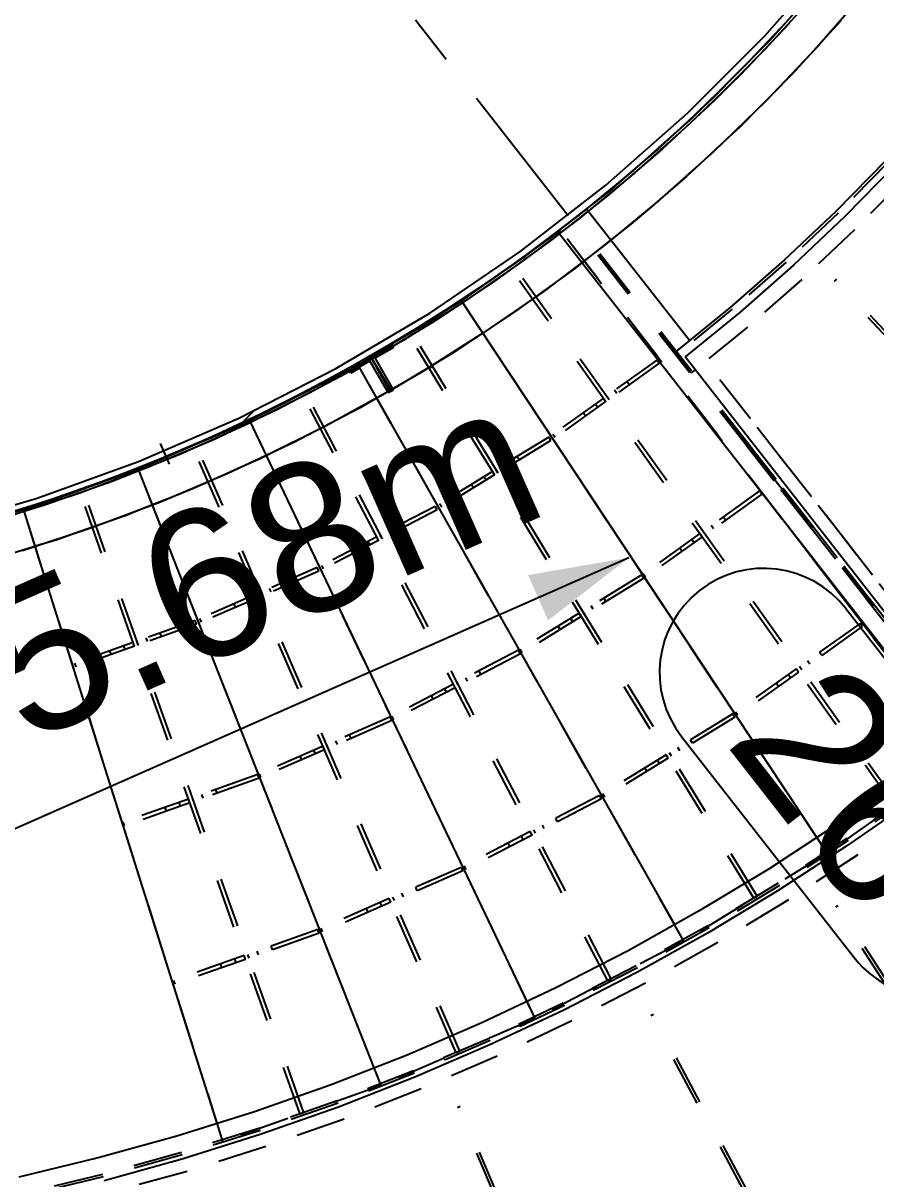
# Model space of a CAD drawing. Extents: x -29293 to 30124, y -19360 to 22650.
# Drawn here: x 4502 to 6222, y -13961 to -11631 of the extents above; entities that cross this region are included whole.
import ezdxf

# ---------------------------------------------------------------- set-up
doc = ezdxf.new("R2010")
doc.units = 0
for name, pattern in [('XKITLINE00', [0]), ('XKITLINE01', [4, 1, -1, 1, -1]), ('XKITLINE05', [8, 3, -1, 1, -1, 1, -1])]:
    doc.linetypes.add(name, pattern=pattern)
doc.layers.get('0').update_dxf_attribs({"linetype": 'CONTINUOUS', "lineweight": 25})
doc.layers.get('DEFPOINTS').update_dxf_attribs({"color": 3, "linetype": 'CONTINUOUS', "lineweight": 25})
doc.layers.add('01粗实线层', color=7, linetype='CONTINUOUS', lineweight=60)
for name, color, linetype in [('line', 7, 'CONTINUOUS'), ('mark', 7, 'CONTINUOUS'), ('part1', 7, 'CONTINUOUS'), ('text', 7, 'CONTINUOUS')]:
    doc.layers.add(name, color=color, linetype=linetype)
doc.styles.add('HZ', font='arial.ttf', dxfattribs={"width": 0.7})
doc.styles.add('STYLE_1', font='arial.ttf', dxfattribs={"height": 0.2})
doc.dimstyles.get("Standard").update_dxf_attribs({"dimscale": 20, "dimtxt": 3, "dimasz": 3.5, "dimexe": 2, "dimexo": 2, "dimgap": 1, "dimtad": 1, "dimdec": 0, "dimdsep": 46, "dimtxsty": 'HZ', "dimblk": 'OBLIQUE', "dimcen": 0, "dimclrd": 1, "dimclre": 1, "dimclrt": 1, "dimadec": 1, "dimazin": 2, "dimtfac": 1, "dimtdec": 0, "dimtmove": 1, "dimatfit": 0, "dimldrblk": 'OBLIQUE', "dimfxl": 0, "dimtolj": 1, "dimtzin": 0, "dimarcsym": 0})

# ---------------------------------------------------------------- blocks, each defined once
blk = doc.blocks.new('*D376')
at = {"layer": 'part1', "color": 0, "linetype": 'XKITLINE00'}
blk.add_line((1082.765, 1429.077), (1083.044, 1429.357), dxfattribs=at)
blk = doc.blocks.new('*D1186')
at = {"layer": 'part1', "color": 6, "linetype": 'XKITLINE05'}
for p, q in [((1093.32, 1436.895), (1094.774, 1438.545)), ((1093.422, 1436.8), (1094.882, 1438.455)), ((1091.766, 1435.341), (1093.32, 1436.895)), ((1091.861, 1435.239), (1093.422, 1436.8)), ((1090.116, 1433.887), (1091.766, 1435.341)), ((1090.206, 1433.779), (1091.861, 1435.239)), ((1088.379, 1432.539), (1090.116, 1433.887)), ((1088.461, 1432.426), (1090.206, 1433.779)), ((1086.56, 1431.303), (1088.379, 1432.539)), ((1086.635, 1431.185), (1088.461, 1432.426)), ((1084.668, 1430.184), (1086.56, 1431.303)), ((1084.735, 1430.061), (1086.635, 1431.185)), ((1082.709, 1429.186), (1084.668, 1430.184)), ((1082.768, 1429.059), (1084.735, 1430.061)), ((1080.691, 1428.312), (1082.709, 1429.186)), ((1080.742, 1428.182), (1082.768, 1429.059)), ((1078.622, 1427.568), (1080.691, 1428.312)), ((1078.665, 1427.434), (1080.742, 1428.182)), ((1076.511, 1426.954), (1078.622, 1427.568)), ((1076.545, 1426.819), (1078.665, 1427.434))]:
    blk.add_line(p, q, dxfattribs=at)
blk = doc.blocks.new('*D1192')
at = {"layer": 'part1', "color": 6, "linetype": 'XKITLINE05'}
for p, q in [((1094.251, 1437.726), (1093.279, 1436.66)), ((1094.297, 1437.686), (1093.322, 1436.619)), ((1094.853, 1437.198), (1094.476, 1436.785)), ((1093.279, 1436.66), (1092.263, 1435.635)), ((1094.476, 1436.785), (1094.237, 1436.523)), ((1093.322, 1436.619), (1092.305, 1435.592)), ((1094.237, 1436.523), (1093.859, 1436.108)), ((1092.854, 1436.231), (1092.64, 1436.016)), ((1092.64, 1436.016), (1092.263, 1435.635)), ((1093.859, 1436.108), (1093.476, 1435.722)), ((1093.476, 1435.722), (1093.203, 1435.447)), ((1092.263, 1435.635), (1091.207, 1434.653)), ((1092.305, 1435.592), (1091.246, 1434.608)), ((1093.203, 1435.447), (1092.82, 1435.06)), ((1092.82, 1435.06), (1092.435, 1434.703)), ((1091.207, 1434.653), (1090.11, 1433.715)), ((1091.246, 1434.608), (1090.148, 1433.668)), ((1092.435, 1434.703), (1092.123, 1434.412)), ((1092.123, 1434.412), (1091.739, 1434.056)), ((1091.739, 1434.056), (1091.357, 1433.728)), ((1090.11, 1433.715), (1088.976, 1432.823)), ((1090.148, 1433.668), (1089.013, 1432.775)), ((1091.357, 1433.728), (1090.999, 1433.422)), ((1090.999, 1433.422), (1090.618, 1433.096)), ((1090.618, 1433.096), (1090.241, 1432.8)), ((1088.976, 1432.823), (1087.807, 1431.978)), ((1089.013, 1432.775), (1087.841, 1431.928)), ((1090.241, 1432.8), (1089.458, 1432.184)), ((1087.807, 1431.978), (1086.604, 1431.182)), ((1089.458, 1432.184), (1088.262, 1431.32)), ((1087.841, 1431.928), (1086.636, 1431.131)), ((1088.262, 1431.32), (1087.031, 1430.505)), ((1086.604, 1431.182), (1085.369, 1430.436)), ((1086.636, 1431.131), (1085.4, 1430.384)), ((1085.782, 1429.751), (1085.369, 1430.436)), ((1087.031, 1430.505), (1085.782, 1429.751))]:
    blk.add_line(p, q, dxfattribs=at)
blk = doc.blocks.new('*D1193')
at = {"layer": 'part1', "color": 6, "linetype": 'XKITLINE05'}
for p, q in [((1085.369, 1430.436), (1084.105, 1429.741)), ((1085.398, 1430.383), (1084.133, 1429.687)), ((1085.754, 1429.735), (1085.369, 1430.436)), ((1084.105, 1429.741), (1082.813, 1429.098)), ((1084.133, 1429.687), (1082.839, 1429.044)), ((1085.754, 1429.735), (1084.801, 1429.211)), ((1085.447, 1429.566), (1084.801, 1429.211)), ((1085.494, 1429.592), (1085.447, 1429.566)), ((1084.801, 1429.211), (1084.476, 1429.032)), ((1082.813, 1429.098), (1081.497, 1428.509)), ((1082.839, 1429.044), (1081.52, 1428.454)), ((1084.476, 1429.032), (1084.148, 1428.868)), ((1084.148, 1428.868), (1083.487, 1428.54)), ((1081.497, 1428.509), (1080.157, 1427.974)), ((1083.487, 1428.54), (1083.155, 1428.374)), ((1081.52, 1428.454), (1080.178, 1427.918)), ((1083.155, 1428.374), (1082.821, 1428.225)), ((1082.821, 1428.225), (1082.147, 1427.924)), ((1080.157, 1427.974), (1078.796, 1427.495)), ((1080.178, 1427.918), (1078.815, 1427.438)), ((1082.147, 1427.924), (1081.808, 1427.772)), ((1081.468, 1427.636), (1080.783, 1427.363)), ((1081.808, 1427.772), (1081.468, 1427.636)), ((1078.796, 1427.495), (1077.417, 1427.072)), ((1078.815, 1427.438), (1077.434, 1427.015)), ((1080.783, 1427.363), (1080.438, 1427.225)), ((1080.093, 1427.103), (1079.397, 1426.858)), ((1080.438, 1427.225), (1080.093, 1427.103)), ((1079.397, 1426.858), (1079.047, 1426.735)), ((1078.696, 1426.628), (1077.991, 1426.411)), ((1079.047, 1426.735), (1078.696, 1426.628))]:
    blk.add_line(p, q, dxfattribs=at)
blk = doc.blocks.new('*D1194')
at = {"layer": 'part1', "color": 6, "linetype": 'XKITLINE05'}
for p, q in [((1095.332, 1437.763), (1094.361, 1436.653)), ((1093.814, 1437.152), (1092.819, 1436.105)), ((1093.759, 1437.181), (1092.893, 1436.27)), ((1094.361, 1436.653), (1093.344, 1435.584)), ((1092.893, 1436.27), (1092.776, 1436.147)), ((1092.577, 1435.954), (1091.74, 1435.143)), ((1092.819, 1436.105), (1091.781, 1435.099)), ((1092.776, 1436.147), (1092.577, 1435.954)), ((1093.344, 1435.584), (1092.285, 1434.557)), ((1091.781, 1435.099), (1090.703, 1434.137)), ((1091.74, 1435.143), (1090.708, 1434.222)), ((1092.285, 1434.557), (1091.184, 1433.575)), ((1090.656, 1434.176), (1089.613, 1433.319)), ((1090.703, 1434.137), (1089.757, 1433.36)), ((1090.664, 1434.182), (1090.656, 1434.176)), ((1090.708, 1434.222), (1090.664, 1434.182)), ((1091.184, 1433.575), (1090.213, 1432.777)), ((1089.409, 1433.161), (1088.398, 1432.398)), ((1089.587, 1433.22), (1088.433, 1432.349)), ((1089.549, 1433.267), (1089.409, 1433.161)), ((1089.613, 1433.319), (1089.549, 1433.267)), ((1089.757, 1433.36), (1089.587, 1433.22)), ((1090.213, 1432.777), (1090.044, 1432.638)), ((1090.044, 1432.638), (1088.867, 1431.749)), ((1088.398, 1432.398), (1087.227, 1431.587)), ((1088.433, 1432.349), (1087.245, 1431.527)), ((1088.867, 1431.749), (1087.654, 1430.91)), ((1087.208, 1431.574), (1085.994, 1430.805)), ((1087.245, 1431.527), (1086.025, 1430.754)), ((1087.212, 1431.577), (1087.208, 1431.574)), ((1087.227, 1431.587), (1087.212, 1431.577)), ((1085.994, 1430.805), (1084.744, 1430.084)), ((1087.654, 1430.91), (1086.408, 1430.12)), ((1086.025, 1430.754), (1084.773, 1430.031)), ((1085.129, 1430.237), (1084.773, 1430.031)), ((1086.408, 1430.12), (1085.13, 1429.383)), ((1084.744, 1430.084), (1083.466, 1429.415)), ((1084.773, 1430.031), (1083.493, 1429.361)), ((1083.466, 1429.415), (1082.162, 1428.799)), ((1085.494, 1429.593), (1085.13, 1429.383)), ((1083.493, 1429.361), (1082.187, 1428.744)), ((1085.13, 1429.383), (1083.823, 1428.698)), ((1082.162, 1428.799), (1080.834, 1428.236)), ((1082.187, 1428.744), (1080.856, 1428.181)), ((1083.823, 1428.698), (1082.489, 1428.068)), ((1080.834, 1428.236), (1079.483, 1427.729)), ((1080.856, 1428.181), (1079.503, 1427.673)), ((1082.489, 1428.068), (1081.13, 1427.493)), ((1079.483, 1427.729), (1078.113, 1427.278)), ((1079.503, 1427.673), (1078.131, 1427.221)), ((1081.13, 1427.493), (1079.749, 1426.975)), ((1079.749, 1426.975), (1078.348, 1426.513))]:
    blk.add_line(p, q, dxfattribs=at)
blk = doc.blocks.new('*D1199')
at = {"layer": 'part1', "color": 2, "linetype": 'XKITLINE00'}
for p, q in [((1096.328, 1421.506), (1094.976, 1420.56)), ((1094.976, 1420.56), (1093.591, 1419.66)), ((1093.591, 1419.66), (1092.178, 1418.808)), ((1092.178, 1418.808), (1090.736, 1418.004)), ((1090.736, 1418.004), (1089.267, 1417.25)), ((1089.267, 1417.25), (1087.774, 1416.546)), ((1087.774, 1416.546), (1086.258, 1415.893)), ((1086.258, 1415.893), (1084.72, 1415.293)), ((1084.72, 1415.293), (1083.163, 1414.744)), ((1083.163, 1414.744), (1081.588, 1414.249)), ((1081.588, 1414.249), (1079.997, 1413.808))]:
    blk.add_line(p, q, dxfattribs=at)
blk = doc.blocks.new('*D1380')
at = {"layer": 'line', "color": 4, "linetype": 'XKITLINE05'}
blk.add_line((1067.806, 1460.855), (1104.12, 1414.377), dxfattribs=at)
blk = doc.blocks.new('*D1381')
at = {"layer": 'text', "color": 3, "linetype": 'XKITLINE00'}
blk.add_line((1090.576, 1426.372), (1075.633, 1419.769), dxfattribs=at)
at = {"layer": 'text', "color": 3}
blk.add_solid([(1090.576, 1426.372), (1088.948, 1425.107), (1090.576, 1426.372), (1088.544, 1426.021)], dxfattribs=at)
at = {"layer": 'text', "color": 3, "style": 'STYLE_1'}
blk.add_text('TO45.68m', height=3, rotation=23.8408, dxfattribs=at).set_placement((1070.936, 1419.303))
blk = doc.blocks.new('*D1382')
at = {"layer": 'mark', "color": 0, "linetype": 'XKITLINE00'}
for p, q in [((1094.951, 1425.349), (1098.429, 1420.896)), ((1091.641, 1422.763), (1095.12, 1418.311))]:
    blk.add_line(p, q, dxfattribs=at)
for centre, start, end in [((1093.296, 1424.056), 38.0005, -141.9995), ((1096.774, 1419.604), -141.9995, 38.0005)]:
    blk.add_arc(centre, 2.1, start, end, dxfattribs=at)
at = {"layer": 'mark', "color": 1, "style": 'STYLE_1'}
blk.add_text('26', height=3, rotation=-52.0016, dxfattribs=at).set_placement((1092.483, 1422.66))
blk = doc.blocks.new('*D1384')
at = {"layer": 'part1', "color": 2, "linetype": 'XKITLINE00'}
for p, q in [((1095.941, 1434.282), (1094.938, 1433.258)), ((1094.938, 1433.258), (1093.898, 1432.273)), ((1093.898, 1432.273), (1092.822, 1431.326)), ((1092.822, 1431.326), (1091.711, 1430.42)), ((1097.684, 1422.777), (1091.711, 1430.42))]:
    blk.add_line(p, q, dxfattribs=at)
blk = doc.blocks.new('*D1385')
at = {"layer": 'part1', "color": 0, "linetype": 'XKITLINE01'}
for p, q in [((1102.399, 1417.18), (1093.147, 1429.021)), ((1103.212, 1414.937), (1092.564, 1428.566)), ((1103.361, 1415.307), (1092.959, 1428.621)), ((1103.4, 1415.338), (1092.998, 1428.651)), ((1103.795, 1415.392), (1094.544, 1427.234)), ((1101.735, 1416.828), (1102.318, 1417.284)), ((1102.169, 1416.914), (1102.399, 1417.18)), ((1101.815, 1416.725), (1102.13, 1416.883)), ((1103.4, 1415.338), (1103.715, 1415.496)), ((1103.132, 1415.04), (1103.361, 1415.307)), ((1103.212, 1414.937), (1103.795, 1415.392)), ((1103.212, 1414.937), (1103.132, 1415.04))]:
    blk.add_line(p, q, dxfattribs=at)
blk = doc.blocks.new('*D1386')
at = {"layer": 'part1', "color": 2, "linetype": 'XKITLINE00'}
for p, q in [((1089.724, 1433.403), (1089.141, 1432.947)), ((1091.797, 1430.75), (1089.724, 1433.403)), ((1097.143, 1422.705), (1089.141, 1432.947)), ((1104.422, 1414.59), (1104.111, 1414.989)), ((1103.839, 1414.134), (1103.528, 1414.533)), ((1104.422, 1414.59), (1103.839, 1414.134))]:
    blk.add_line(p, q, dxfattribs=at)
at = {"layer": 'part1', "color": 0, "linetype": 'XKITLINE01'}
for p, q in [((1104.111, 1414.347), (1089.413, 1433.159)), ((1104.151, 1414.378), (1089.452, 1433.19)), ((1104.111, 1414.989), (1091.797, 1430.75)), ((1103.528, 1414.533), (1097.143, 1422.705))]:
    blk.add_line(p, q, dxfattribs=at)
blk = doc.blocks.new('*D1388')
at = {"layer": 'part1', "color": 2, "linetype": 'XKITLINE00'}
for p, q in [((1096.126, 1421.939), (1094.781, 1420.995)), ((1094.781, 1420.995), (1093.404, 1420.098)), ((1093.404, 1420.098), (1091.997, 1419.249)), ((1091.997, 1419.249), (1090.562, 1418.447)), ((1090.562, 1418.447), (1089.101, 1417.695)), ((1089.101, 1417.695), (1087.615, 1416.994)), ((1087.615, 1416.994), (1086.106, 1416.343)), ((1086.106, 1416.343), (1084.575, 1415.745)), ((1084.575, 1415.745), (1083.025, 1415.199)), ((1083.025, 1415.199), (1081.458, 1414.706)), ((1081.458, 1414.706), (1079.874, 1414.267)), ((1079.874, 1414.267), (1078.276, 1413.882))]:
    blk.add_line(p, q, dxfattribs=at)
at = {"layer": 'part1', "color": 0, "linetype": 'XKITLINE01'}
for p, q in [((1096.329, 1421.66), (1094.974, 1420.71)), ((1096.358, 1421.62), (1095.002, 1420.668)), ((1096.561, 1421.34), (1095.195, 1420.382)), ((1094.974, 1420.71), (1093.587, 1419.806)), ((1095.002, 1420.668), (1093.614, 1419.764)), ((1095.195, 1420.382), (1093.797, 1419.471)), ((1093.587, 1419.806), (1092.171, 1418.95)), ((1093.614, 1419.764), (1092.196, 1418.907)), ((1093.797, 1419.471), (1092.369, 1418.609)), ((1092.171, 1418.95), (1090.725, 1418.143)), ((1092.196, 1418.907), (1090.749, 1418.099)), ((1092.369, 1418.609), (1090.912, 1417.795)), ((1090.725, 1418.143), (1089.254, 1417.386)), ((1090.749, 1418.099), (1089.276, 1417.341)), ((1090.912, 1417.795), (1089.428, 1417.032)), ((1089.254, 1417.386), (1087.757, 1416.679)), ((1089.276, 1417.341), (1087.778, 1416.634)), ((1089.428, 1417.032), (1087.919, 1416.319)), ((1087.757, 1416.679), (1086.237, 1416.024)), ((1087.778, 1416.634), (1086.256, 1415.978)), ((1087.919, 1416.319), (1086.387, 1415.659)), ((1086.237, 1416.024), (1084.696, 1415.421)), ((1086.256, 1415.978), (1084.713, 1415.374)), ((1086.387, 1415.659), (1084.833, 1415.051)), ((1084.696, 1415.421), (1083.135, 1414.871)), ((1084.713, 1415.374), (1083.15, 1414.824)), ((1084.833, 1415.051), (1083.259, 1414.496)), ((1083.135, 1414.871), (1081.556, 1414.375)), ((1083.15, 1414.824), (1081.57, 1414.327)), ((1083.259, 1414.496), (1081.668, 1413.996)), ((1081.556, 1414.375), (1079.961, 1413.932)), ((1081.57, 1414.327), (1079.973, 1413.884)), ((1079.961, 1413.932), (1078.352, 1413.545)), ((1079.973, 1413.884), (1078.362, 1413.496)), ((1081.668, 1413.996), (1080.06, 1413.55))]:
    blk.add_line(p, q, dxfattribs=at)
blk = doc.blocks.new('*D1389')
at = {"layer": 'part1', "color": 0, "linetype": 'XKITLINE01'}
for p, q in [((1082.936, 1429.135), (1080.686, 1428.157)), ((1088.686, 1417.079), (1082.936, 1429.135)), ((1085.582, 1415.729), (1080.686, 1428.157)), ((1080.971, 1427.433), (1080.686, 1428.157)), ((1088.686, 1417.079), (1085.582, 1415.729))]:
    blk.add_line(p, q, dxfattribs=at)
at = {"layer": 'part1', "color": 2, "linetype": 'XKITLINE00'}
blk.add_line((1085.442, 1416.084), (1080.971, 1427.433), dxfattribs=at)
blk = doc.blocks.new('*D1390')
at = {"layer": 'part1', "color": 0, "linetype": 'XKITLINE01'}
for p, q in [((1081.848, 1428.662), (1081.774, 1428.63)), ((1087.097, 1416.388), (1081.774, 1428.63)), ((1087.171, 1416.42), (1081.848, 1428.662)), ((1087.171, 1416.42), (1087.097, 1416.388))]:
    blk.add_line(p, q, dxfattribs=at)
blk = doc.blocks.new('*D1391')
at = {"layer": 'part1', "color": 0, "linetype": 'XKITLINE01'}
for p, q in [((1080.686, 1428.157), (1078.374, 1427.338)), ((1085.582, 1415.729), (1080.686, 1428.157)), ((1082.391, 1414.599), (1078.374, 1427.338)), ((1078.607, 1426.598), (1078.374, 1427.338)), ((1085.582, 1415.729), (1082.391, 1414.599))]:
    blk.add_line(p, q, dxfattribs=at)
at = {"layer": 'part1', "color": 2, "linetype": 'XKITLINE00'}
blk.add_line((1082.276, 1414.963), (1078.607, 1426.598), dxfattribs=at)
blk = doc.blocks.new('*D1392')
at = {"layer": 'part1', "color": 0, "linetype": 'XKITLINE01'}
for p, q in [((1079.568, 1427.761), (1079.493, 1427.734)), ((1083.948, 1415.151), (1079.493, 1427.734)), ((1084.024, 1415.178), (1079.568, 1427.761)), ((1084.024, 1415.178), (1083.948, 1415.151))]:
    blk.add_line(p, q, dxfattribs=at)
blk = doc.blocks.new('*D1393')
at = {"layer": 'part1', "color": 0, "linetype": 'XKITLINE01'}
for p, q in [((1085.767, 1423.16), (1084.483, 1422.601)), ((1085.799, 1423.086), (1085.767, 1423.16)), ((1085.799, 1423.086), (1085.767, 1423.16)), ((1085.799, 1423.086), (1084.515, 1422.528)), ((1084.699, 1422.608), (1084.667, 1422.681)), ((1084.974, 1422.727), (1084.942, 1422.801)), ((1084.515, 1422.528), (1084.483, 1422.601)), ((1084.515, 1422.528), (1084.483, 1422.601))]:
    blk.add_line(p, q, dxfattribs=at)
blk = doc.blocks.new('*D1394')
at = {"layer": 'part1', "color": 0, "linetype": 'XKITLINE01'}
for p, q in [((1084.294, 1426.172), (1083.147, 1425.673)), ((1084.326, 1426.099), (1084.294, 1426.172)), ((1084.326, 1426.099), (1084.294, 1426.172)), ((1084.326, 1426.099), (1083.179, 1425.6)), ((1083.363, 1425.68), (1083.331, 1425.753)), ((1083.638, 1425.799), (1083.606, 1425.873)), ((1083.179, 1425.6), (1083.147, 1425.673)), ((1083.179, 1425.6), (1083.147, 1425.673))]:
    blk.add_line(p, q, dxfattribs=at)
blk = doc.blocks.new('*D1399')
at = {"layer": 'part1', "color": 0, "linetype": 'XKITLINE01'}
for p, q in [((1087.176, 1415.302), (1087.12, 1415.278)), ((1090.245, 1407.918), (1087.12, 1415.278)), ((1090.3, 1407.941), (1087.176, 1415.302)), ((1090.3, 1407.941), (1090.245, 1407.918))]:
    blk.add_line(p, q, dxfattribs=at)
blk = doc.blocks.new('*D1400')
at = {"layer": 'part1', "color": 0, "linetype": 'XKITLINE01'}
for p, q in [((1091.072, 1417.163), (1091.019, 1417.135)), ((1094.773, 1410.075), (1091.019, 1417.135)), ((1094.826, 1410.103), (1091.072, 1417.163)), ((1094.826, 1410.103), (1094.773, 1410.075))]:
    blk.add_line(p, q, dxfattribs=at)
blk = doc.blocks.new('*D1401')
at = {"layer": 'part1', "color": 0, "linetype": 'XKITLINE01'}
for p, q in [((1094.792, 1419.357), (1094.741, 1419.324)), ((1099.096, 1412.618), (1094.741, 1419.324)), ((1099.147, 1412.651), (1094.792, 1419.357)), ((1099.147, 1412.651), (1099.096, 1412.618))]:
    blk.add_line(p, q, dxfattribs=at)
blk = doc.blocks.new('*D1403')
at = {"layer": 'part1', "color": 0, "linetype": 'XKITLINE01'}
for p, q in [((1086.223, 1430.878), (1086.155, 1430.837)), ((1093.098, 1419.506), (1086.155, 1430.837)), ((1093.166, 1419.548), (1086.223, 1430.878)), ((1086.621, 1430.228), (1086.553, 1430.186)), ((1093.166, 1419.548), (1093.098, 1419.506))]:
    blk.add_line(p, q, dxfattribs=at)
blk = doc.blocks.new('*D1404')
at = {"layer": 'part1', "color": 0, "linetype": 'XKITLINE01'}
for p, q in [((1084.925, 1430.171), (1082.936, 1429.135)), ((1084.97, 1430.096), (1084.925, 1430.171)), ((1085.149, 1430.202), (1084.97, 1430.096)), ((1091.689, 1418.642), (1085.149, 1430.202)), ((1083.271, 1428.432), (1082.936, 1429.135)), ((1091.689, 1418.642), (1088.686, 1417.079)), ((1088.686, 1417.079), (1088.523, 1417.422))]:
    blk.add_line(p, q, dxfattribs=at)
at = {"layer": 'part1', "color": 2, "linetype": 'XKITLINE00'}
blk.add_line((1088.523, 1417.422), (1083.271, 1428.432), dxfattribs=at)
blk = doc.blocks.new('*D1405')
at = {"layer": 'part1', "color": 0, "linetype": 'XKITLINE01'}
for p, q in [((1084.059, 1429.72), (1083.988, 1429.683)), ((1090.152, 1417.842), (1083.988, 1429.683)), ((1090.223, 1417.879), (1084.059, 1429.72)), ((1090.223, 1417.879), (1090.152, 1417.842))]:
    blk.add_line(p, q, dxfattribs=at)
blk = doc.blocks.new('*D1406')
at = {"layer": 'part1', "color": 3, "linetype": 'XKITLINE00'}
blk.add_line((1081.311, 1428.259), (1081.132, 1428.672), dxfattribs=at)
blk = doc.blocks.new('*D1407')
at = {"layer": 'part1', "color": 0, "linetype": 'XKITLINE01'}
for p, q in [((1085.493, 1426.792), (1084.384, 1426.215)), ((1085.53, 1426.721), (1084.421, 1426.144)), ((1085.353, 1426.629), (1085.316, 1426.7)), ((1085.53, 1426.721), (1085.493, 1426.792)), ((1085.53, 1426.721), (1085.493, 1426.792)), ((1085.086, 1426.49), (1085.049, 1426.561)), ((1084.421, 1426.144), (1084.384, 1426.215)), ((1084.421, 1426.144), (1084.384, 1426.215))]:
    blk.add_line(p, q, dxfattribs=at)
blk = doc.blocks.new('*D1408')
at = {"layer": 'part1', "color": 0, "linetype": 'XKITLINE01'}
for p, q in [((1088.587, 1420.849), (1087.256, 1420.157)), ((1088.624, 1420.778), (1088.587, 1420.849)), ((1088.624, 1420.778), (1088.587, 1420.849)), ((1088.624, 1420.778), (1087.293, 1420.086)), ((1088.18, 1420.547), (1088.143, 1420.618)), ((1088.446, 1420.686), (1088.409, 1420.757)), ((1087.293, 1420.086), (1087.256, 1420.157)), ((1087.293, 1420.086), (1087.256, 1420.157))]:
    blk.add_line(p, q, dxfattribs=at)
blk = doc.blocks.new('*D1409')
at = {"layer": 'part1', "color": 0, "linetype": 'XKITLINE01'}
for p, q in [((1089.988, 1421.579), (1088.658, 1420.886)), ((1090.025, 1421.508), (1088.695, 1420.815)), ((1090.025, 1421.508), (1089.988, 1421.579)), ((1090.025, 1421.508), (1089.988, 1421.579)), ((1089.138, 1421.046), (1089.101, 1421.117)), ((1088.695, 1420.815), (1088.658, 1420.886)), ((1088.695, 1420.815), (1088.658, 1420.886)), ((1088.872, 1420.908), (1088.835, 1420.979))]:
    blk.add_line(p, q, dxfattribs=at)
blk = doc.blocks.new('*D1410')
at = {"layer": 'part1', "color": 0, "linetype": 'XKITLINE01'}
for p, q in [((1087.04, 1423.821), (1085.798, 1423.174)), ((1087.077, 1423.75), (1087.04, 1423.821)), ((1087.077, 1423.75), (1087.04, 1423.821)), ((1087.077, 1423.75), (1085.835, 1423.103)), ((1086.633, 1423.519), (1086.596, 1423.59)), ((1086.899, 1423.657), (1086.862, 1423.728)), ((1085.835, 1423.103), (1085.798, 1423.174)), ((1085.835, 1423.103), (1085.798, 1423.174))]:
    blk.add_line(p, q, dxfattribs=at)
blk = doc.blocks.new('*D1411')
at = {"layer": 'part1', "color": 0, "linetype": 'XKITLINE01'}
for p, q in [((1088.353, 1424.504), (1087.111, 1423.858)), ((1088.39, 1424.433), (1087.148, 1423.787)), ((1088.39, 1424.433), (1088.353, 1424.504)), ((1088.39, 1424.433), (1088.353, 1424.504)), ((1087.591, 1424.018), (1087.555, 1424.089)), ((1087.148, 1423.787), (1087.111, 1423.858)), ((1087.148, 1423.787), (1087.111, 1423.858)), ((1087.325, 1423.879), (1087.288, 1423.95))]:
    blk.add_line(p, q, dxfattribs=at)
blk = doc.blocks.new('*D1412')
at = {"layer": 'part1', "color": 0, "linetype": 'XKITLINE01'}
for p, q in [((1086.673, 1427.406), (1085.564, 1426.829)), ((1086.71, 1427.336), (1085.601, 1426.758)), ((1086.71, 1427.336), (1086.673, 1427.406)), ((1086.71, 1427.336), (1086.673, 1427.406)), ((1085.778, 1426.851), (1085.742, 1426.922)), ((1086.045, 1426.989), (1086.008, 1427.06)), ((1085.601, 1426.758), (1085.564, 1426.829)), ((1085.601, 1426.758), (1085.564, 1426.829))]:
    blk.add_line(p, q, dxfattribs=at)
blk = doc.blocks.new('*D1413')
at = {"layer": 'part1', "color": 0, "linetype": 'XKITLINE01'}
for p, q in [((1087.826, 1428.109), (1086.76, 1427.456)), ((1087.868, 1428.041), (1086.802, 1427.388)), ((1087.868, 1428.041), (1087.826, 1428.109)), ((1087.868, 1428.041), (1087.826, 1428.109)), ((1087.441, 1427.78), (1087.4, 1427.848)), ((1087.697, 1427.936), (1087.655, 1428.004)), ((1086.802, 1427.388), (1086.76, 1427.456)), ((1086.802, 1427.388), (1086.76, 1427.456))]:
    blk.add_line(p, q, dxfattribs=at)
blk = doc.blocks.new('*D1414')
at = {"layer": 'part1', "color": 0, "linetype": 'XKITLINE01'}
for p, q in [((1089.576, 1425.253), (1088.383, 1424.521)), ((1089.618, 1425.184), (1089.576, 1425.253)), ((1089.618, 1425.184), (1089.576, 1425.253)), ((1089.618, 1425.184), (1088.424, 1424.453)), ((1089.192, 1424.923), (1089.15, 1424.991)), ((1089.448, 1425.08), (1089.406, 1425.148)), ((1088.424, 1424.453), (1088.383, 1424.521)), ((1088.424, 1424.453), (1088.383, 1424.521))]:
    blk.add_line(p, q, dxfattribs=at)
blk = doc.blocks.new('*D1415')
at = {"layer": 'part1', "color": 0, "linetype": 'XKITLINE01'}
for p, q in [((1088.96, 1428.804), (1087.894, 1428.151)), ((1089.002, 1428.736), (1087.936, 1428.083)), ((1089.002, 1428.736), (1088.96, 1428.804)), ((1089.002, 1428.736), (1088.96, 1428.804)), ((1088.107, 1428.187), (1088.065, 1428.255)), ((1088.362, 1428.344), (1088.321, 1428.412)), ((1087.936, 1428.083), (1087.894, 1428.151)), ((1087.936, 1428.083), (1087.894, 1428.151))]:
    blk.add_line(p, q, dxfattribs=at)
blk = doc.blocks.new('*D1416')
at = {"layer": 'part1', "color": 0, "linetype": 'XKITLINE01'}
for p, q in [((1090.061, 1429.585), (1089.044, 1428.859)), ((1090.108, 1429.52), (1089.09, 1428.794)), ((1089.945, 1429.404), (1089.899, 1429.469)), ((1090.108, 1429.52), (1090.061, 1429.585)), ((1090.108, 1429.52), (1090.061, 1429.585)), ((1089.701, 1429.23), (1089.654, 1429.295)), ((1089.09, 1428.794), (1089.044, 1428.859)), ((1089.09, 1428.794), (1089.044, 1428.859))]:
    blk.add_line(p, q, dxfattribs=at)
blk = doc.blocks.new('*D1417')
at = {"layer": 'part1', "color": 2, "linetype": 'XKITLINE00'}
for p, q in [((1087.203, 1431.549), (1086.885, 1431.354)), ((1085.857, 1430.724), (1085.112, 1430.268)), ((1091.502, 1418.972), (1085.112, 1430.268))]:
    blk.add_line(p, q, dxfattribs=at)
at = {"layer": 'part1', "color": 0, "linetype": 'XKITLINE01'}
for p, q in [((1094.575, 1420.411), (1087.203, 1431.549)), ((1086.885, 1431.354), (1085.857, 1430.724)), ((1091.689, 1418.642), (1085.112, 1430.268)), ((1094.575, 1420.411), (1091.689, 1418.642))]:
    blk.add_line(p, q, dxfattribs=at)
blk = doc.blocks.new('*D1418')
at = {"layer": 'part1', "color": 0, "linetype": 'XKITLINE01'}
for p, q in [((1089.2, 1432.974), (1088.8, 1432.688)), ((1097.331, 1422.377), (1089.2, 1432.974)), ((1093.594, 1427.247), (1089.2, 1432.974)), ((1088.8, 1432.688), (1087.203, 1431.549)), ((1094.575, 1420.411), (1087.203, 1431.549)), ((1097.331, 1422.377), (1094.575, 1420.411))]:
    blk.add_line(p, q, dxfattribs=at)
at = {"layer": 'part1', "color": 2, "linetype": 'XKITLINE00'}
for p, q in [((1089.149, 1432.937), (1088.8, 1432.688)), ((1087.834, 1431.999), (1087.203, 1431.549)), ((1094.367, 1420.726), (1087.203, 1431.549)), ((1097.103, 1422.675), (1093.594, 1427.247))]:
    blk.add_line(p, q, dxfattribs=at)
blk = doc.blocks.new('*D1419')
at = {"layer": 'part1', "color": 0, "linetype": 'XKITLINE01'}
for p, q in [((1088.234, 1432.285), (1088.169, 1432.238)), ((1095.921, 1421.371), (1088.169, 1432.238)), ((1095.986, 1421.417), (1088.234, 1432.285)), ((1095.986, 1421.417), (1095.921, 1421.371))]:
    blk.add_line(p, q, dxfattribs=at)
blk = doc.blocks.new('*D1420')
at = {"layer": 'part1', "color": 0, "linetype": 'XKITLINE01'}
for p, q in [((1094.763, 1431.991), (1094.72, 1431.95)), ((1100.224, 1426.136), (1094.763, 1431.991)), ((1100.18, 1426.095), (1094.72, 1431.95)), ((1100.224, 1426.136), (1100.18, 1426.095))]:
    blk.add_line(p, q, dxfattribs=at)
blk = doc.blocks.new('*D1427')
at = {"layer": 'part1', "color": 0, "linetype": 'XKITLINE01'}
for p, q in [((1091.327, 1422.396), (1090.048, 1421.613)), ((1091.369, 1422.328), (1090.09, 1421.544)), ((1091.198, 1422.224), (1091.156, 1422.292)), ((1091.369, 1422.328), (1091.327, 1422.396)), ((1091.369, 1422.328), (1091.327, 1422.396)), ((1090.942, 1422.067), (1090.9, 1422.135)), ((1090.09, 1421.544), (1090.048, 1421.613)), ((1090.09, 1421.544), (1090.048, 1421.613))]:
    blk.add_line(p, q, dxfattribs=at)
blk = doc.blocks.new('*D1428')
at = {"layer": 'part1', "color": 0, "linetype": 'XKITLINE01'}
for p, q in [((1092.674, 1423.222), (1091.395, 1422.438)), ((1092.716, 1423.154), (1091.437, 1422.37)), ((1092.716, 1423.154), (1092.674, 1423.222)), ((1092.716, 1423.154), (1092.674, 1423.222)), ((1091.863, 1422.631), (1091.821, 1422.699)), ((1091.437, 1422.37), (1091.395, 1422.438)), ((1091.437, 1422.37), (1091.395, 1422.438)), ((1091.607, 1422.474), (1091.566, 1422.543))]:
    blk.add_line(p, q, dxfattribs=at)
blk = doc.blocks.new('*D1429')
at = {"layer": 'part1', "color": 0, "linetype": 'XKITLINE01'}
for p, q in [((1090.838, 1426.026), (1089.645, 1425.295)), ((1090.88, 1425.958), (1089.687, 1425.226)), ((1090.88, 1425.958), (1090.838, 1426.026)), ((1090.88, 1425.958), (1090.838, 1426.026)), ((1090.113, 1425.488), (1090.071, 1425.556)), ((1089.687, 1425.226), (1089.645, 1425.295)), ((1089.687, 1425.226), (1089.645, 1425.295)), ((1089.857, 1425.331), (1089.815, 1425.399))]:
    blk.add_line(p, q, dxfattribs=at)
blk = doc.blocks.new('*D1430')
at = {"layer": 'part1', "color": 0, "linetype": 'XKITLINE01'}
for p, q in [((1093.952, 1424.131), (1092.731, 1423.26)), ((1093.999, 1424.066), (1092.777, 1423.194)), ((1093.999, 1424.066), (1093.952, 1424.131)), ((1093.999, 1424.066), (1093.952, 1424.131)), ((1093.592, 1423.775), (1093.545, 1423.84)), ((1093.836, 1423.949), (1093.789, 1424.015)), ((1092.777, 1423.194), (1092.731, 1423.26)), ((1092.777, 1423.194), (1092.731, 1423.26))]:
    blk.add_line(p, q, dxfattribs=at)
blk = doc.blocks.new('*D1431')
at = {"layer": 'part1', "color": 0, "linetype": 'XKITLINE01'}
for p, q in [((1095.239, 1425.048), (1094.017, 1424.177)), ((1095.285, 1424.983), (1094.064, 1424.112)), ((1095.285, 1424.983), (1095.239, 1425.048)), ((1095.285, 1424.983), (1095.239, 1425.048)), ((1094.227, 1424.228), (1094.18, 1424.293)), ((1094.471, 1424.402), (1094.424, 1424.468)), ((1094.064, 1424.112), (1094.017, 1424.177)), ((1094.064, 1424.112), (1094.017, 1424.177))]:
    blk.add_line(p, q, dxfattribs=at)
blk = doc.blocks.new('*D1432')
at = {"layer": 'part1', "color": 0, "linetype": 'XKITLINE01'}
for p, q in [((1092.007, 1426.858), (1090.867, 1426.045)), ((1092.053, 1426.793), (1092.007, 1426.858)), ((1092.053, 1426.793), (1092.007, 1426.858)), ((1092.053, 1426.793), (1090.913, 1425.98)), ((1091.89, 1426.677), (1091.844, 1426.742)), ((1091.646, 1426.502), (1091.6, 1426.568)), ((1090.913, 1425.98), (1090.867, 1426.045)), ((1090.913, 1425.98), (1090.867, 1426.045))]:
    blk.add_line(p, q, dxfattribs=at)
blk = doc.blocks.new('*D1433')
at = {"layer": 'part1', "color": 0, "linetype": 'XKITLINE01'}
for p, q in [((1093.212, 1427.718), (1092.072, 1426.905)), ((1093.258, 1427.652), (1092.119, 1426.839)), ((1093.258, 1427.652), (1093.212, 1427.718)), ((1093.258, 1427.652), (1093.212, 1427.718)), ((1092.526, 1427.13), (1092.479, 1427.195)), ((1092.119, 1426.839), (1092.072, 1426.905)), ((1092.119, 1426.839), (1092.072, 1426.905)), ((1092.281, 1426.956), (1092.235, 1427.021))]:
    blk.add_line(p, q, dxfattribs=at)
blk = doc.blocks.new('*D1434')
at = {"layer": 'part1', "color": 0, "linetype": 'XKITLINE01'}
for p, q in [((1091.144, 1430.358), (1090.127, 1429.632)), ((1091.191, 1430.293), (1091.144, 1430.358)), ((1091.191, 1430.293), (1091.144, 1430.358)), ((1091.191, 1430.293), (1090.173, 1429.567)), ((1090.58, 1429.857), (1090.534, 1429.922)), ((1090.336, 1429.683), (1090.29, 1429.748)), ((1090.173, 1429.567), (1090.127, 1429.632)), ((1090.173, 1429.567), (1090.127, 1429.632))]:
    blk.add_line(p, q, dxfattribs=at)
blk = doc.blocks.new('*D1438')
at = {"layer": 'part1', "color": 2, "linetype": 'XKITLINE00'}
for p, q in [((1103.503, 1446.433), (1102.939, 1445.108)), ((1103.995, 1446.234), (1103.503, 1446.433)), ((1103.995, 1446.234), (1103.955, 1446.142)), ((1102.939, 1445.108), (1102.325, 1443.805)), ((1102.325, 1443.805), (1101.664, 1442.526)), ((1101.664, 1442.526), (1100.955, 1441.273)), ((1100.955, 1441.273), (1100.2, 1440.047)), ((1100.2, 1440.047), (1099.399, 1438.851)), ((1099.399, 1438.851), (1098.554, 1437.685)), ((1098.554, 1437.685), (1097.666, 1436.551)), ((1097.666, 1436.551), (1096.737, 1435.452)), ((1096.737, 1435.452), (1095.767, 1434.388)), ((1095.767, 1434.388), (1094.757, 1433.361)), ((1094.757, 1433.361), (1093.711, 1432.373)), ((1093.711, 1432.373), (1092.627, 1431.424)), ((1092.627, 1431.424), (1091.51, 1430.516)), ((1091.836, 1430.099), (1091.51, 1430.516)), ((1091.914, 1430.162), (1091.836, 1430.099))]:
    blk.add_line(p, q, dxfattribs=at)
at = {"layer": 'part1', "color": 0, "linetype": 'XKITLINE01'}
for p, q in [((1103.554, 1446.412), (1102.989, 1445.085)), ((1103.955, 1446.142), (1103.423, 1444.891)), ((1102.989, 1445.085), (1102.375, 1443.781)), ((1103.423, 1444.891), (1102.801, 1443.57)), ((1102.375, 1443.781), (1101.712, 1442.5)), ((1102.801, 1443.57), (1102.13, 1442.274)), ((1101.712, 1442.5), (1101.002, 1441.245)), ((1102.13, 1442.274), (1101.411, 1441.004)), ((1101.002, 1441.245), (1100.246, 1440.018)), ((1101.411, 1441.004), (1100.646, 1439.761)), ((1100.246, 1440.018), (1099.444, 1438.819)), ((1100.646, 1439.761), (1099.834, 1438.548)), ((1099.444, 1438.819), (1098.598, 1437.652)), ((1099.834, 1438.548), (1098.977, 1437.366)), ((1098.598, 1437.652), (1097.709, 1436.517)), ((1098.977, 1437.366), (1098.077, 1436.217)), ((1097.709, 1436.517), (1096.778, 1435.416)), ((1098.077, 1436.217), (1097.135, 1435.102)), ((1096.778, 1435.416), (1095.807, 1434.35)), ((1097.135, 1435.102), (1096.152, 1434.024)), ((1095.807, 1434.35), (1094.796, 1433.322)), ((1096.152, 1434.024), (1095.128, 1432.982)), ((1094.796, 1433.322), (1093.748, 1432.332)), ((1095.128, 1432.982), (1094.067, 1431.98)), ((1093.748, 1432.332), (1092.663, 1431.382)), ((1094.067, 1431.98), (1092.969, 1431.019)), ((1092.663, 1431.382), (1091.543, 1430.473)), ((1092.969, 1431.019), (1091.836, 1430.099))]:
    blk.add_line(p, q, dxfattribs=at)
blk = doc.blocks.new('*D1448')
at = {"layer": 'part1', "color": 0, "linetype": 'XKITLINE01'}
for p, q in [((1083.094, 1421.999), (1081.774, 1421.531)), ((1083.121, 1421.923), (1083.094, 1421.999)), ((1083.121, 1421.923), (1083.094, 1421.999)), ((1083.121, 1421.923), (1081.801, 1421.456)), ((1081.801, 1421.456), (1081.774, 1421.531)), ((1081.801, 1421.456), (1081.774, 1421.531)), ((1081.989, 1421.523), (1081.963, 1421.598)), ((1082.272, 1421.623), (1082.245, 1421.698))]:
    blk.add_line(p, q, dxfattribs=at)
blk = doc.blocks.new('*D1449')
at = {"layer": 'part1', "color": 0, "linetype": 'XKITLINE01'}
for p, q in [((1081.699, 1421.504), (1080.379, 1421.037)), ((1081.725, 1421.429), (1081.699, 1421.504)), ((1081.725, 1421.429), (1081.699, 1421.504)), ((1081.725, 1421.429), (1080.406, 1420.962)), ((1081.254, 1421.262), (1081.227, 1421.338)), ((1081.537, 1421.362), (1081.51, 1421.438)), ((1080.406, 1420.962), (1080.379, 1421.037)), ((1080.406, 1420.962), (1080.379, 1421.037))]:
    blk.add_line(p, q, dxfattribs=at)
blk = doc.blocks.new('*D1450')
at = {"layer": 'part1', "color": 0, "linetype": 'XKITLINE01'}
for p, q in [((1084.306, 1418.874), (1082.892, 1418.373)), ((1084.333, 1418.799), (1082.919, 1418.298)), ((1084.333, 1418.799), (1084.306, 1418.874)), ((1084.333, 1418.799), (1084.306, 1418.874)), ((1083.39, 1418.465), (1083.364, 1418.54)), ((1082.919, 1418.298), (1082.892, 1418.373)), ((1082.919, 1418.298), (1082.892, 1418.373)), ((1083.108, 1418.365), (1083.081, 1418.44))]:
    blk.add_line(p, q, dxfattribs=at)
blk = doc.blocks.new('*D1451')
at = {"layer": 'part1', "color": 0, "linetype": 'XKITLINE01'}
for p, q in [((1082.817, 1418.347), (1081.403, 1417.846)), ((1082.844, 1418.271), (1081.43, 1417.77)), ((1082.655, 1418.204), (1082.628, 1418.28)), ((1082.844, 1418.271), (1082.817, 1418.347)), ((1082.844, 1418.271), (1082.817, 1418.347)), ((1082.372, 1418.104), (1082.345, 1418.18)), ((1081.43, 1417.77), (1081.403, 1417.846)), ((1081.43, 1417.77), (1081.403, 1417.846))]:
    blk.add_line(p, q, dxfattribs=at)
blk = doc.blocks.new('*D1452')
at = {"layer": 'part1', "color": 0, "linetype": 'XKITLINE01'}
for p, q in [((1085.745, 1419.497), (1084.37, 1418.899)), ((1085.777, 1419.424), (1084.402, 1418.826)), ((1085.594, 1419.344), (1085.562, 1419.417)), ((1085.777, 1419.424), (1085.745, 1419.497)), ((1085.777, 1419.424), (1085.745, 1419.497)), ((1085.319, 1419.224), (1085.287, 1419.298)), ((1084.402, 1418.826), (1084.37, 1418.899)), ((1084.402, 1418.826), (1084.37, 1418.899))]:
    blk.add_line(p, q, dxfattribs=at)
blk = doc.blocks.new('*D1453')
at = {"layer": 'part1', "color": 0, "linetype": 'XKITLINE01'}
for p, q in [((1087.195, 1420.127), (1085.819, 1419.529)), ((1087.227, 1420.054), (1087.195, 1420.127)), ((1087.227, 1420.054), (1087.195, 1420.127)), ((1087.227, 1420.054), (1085.851, 1419.456)), ((1086.309, 1419.655), (1086.278, 1419.729)), ((1085.851, 1419.456), (1085.819, 1419.529)), ((1085.851, 1419.456), (1085.819, 1419.529)), ((1086.034, 1419.536), (1086.002, 1419.609))]:
    blk.add_line(p, q, dxfattribs=at)
blk = doc.blocks.new('*D1454')
at = {"layer": 'part1', "color": 0, "linetype": 'XKITLINE01'}
for p, q in [((1084.41, 1422.569), (1083.126, 1422.011)), ((1084.442, 1422.496), (1083.158, 1421.938)), ((1084.258, 1422.416), (1084.226, 1422.49)), ((1084.442, 1422.496), (1084.41, 1422.569)), ((1084.442, 1422.496), (1084.41, 1422.569)), ((1083.983, 1422.297), (1083.951, 1422.37)), ((1083.158, 1421.938), (1083.126, 1422.011)), ((1083.158, 1421.938), (1083.126, 1422.011))]:
    blk.add_line(p, q, dxfattribs=at)
blk = doc.blocks.new('*D1457')
at = {"layer": 'part1', "color": 0, "linetype": 'XKITLINE01'}
for p, q in [((1084.943, 1430.172), (1085.376, 1430.422)), ((1084.973, 1430.12), (1085.354, 1430.34)), ((1085.724, 1429.7), (1085.354, 1430.34)), ((1085.776, 1429.73), (1085.376, 1430.422)), ((1084.973, 1430.12), (1084.943, 1430.172)), ((1085.724, 1429.7), (1085.776, 1429.73))]:
    blk.add_line(p, q, dxfattribs=at)
blk = doc.blocks.new('*D1458')
at = {"layer": 'part1', "color": 0, "linetype": 'XKITLINE01'}
for p, q in [((1085.376, 1430.422), (1085.809, 1430.672)), ((1085.458, 1430.4), (1085.839, 1430.62)), ((1085.839, 1430.62), (1085.809, 1430.672)), ((1085.776, 1429.73), (1085.376, 1430.422)), ((1085.828, 1429.76), (1085.458, 1430.4)), ((1085.776, 1429.73), (1085.828, 1429.76))]:
    blk.add_line(p, q, dxfattribs=at)
blk = doc.blocks.new('*D1459')
at = {"layer": 'part1', "color": 0, "linetype": 'XKITLINE01'}
for p, q in [((1080.58, 1424.662), (1079.402, 1424.245)), ((1080.607, 1424.587), (1079.429, 1424.17)), ((1080.418, 1424.52), (1080.392, 1424.595)), ((1080.607, 1424.587), (1080.58, 1424.662)), ((1080.607, 1424.587), (1080.58, 1424.662)), ((1080.136, 1424.42), (1080.109, 1424.495)), ((1079.429, 1424.17), (1079.402, 1424.245)), ((1079.429, 1424.17), (1079.402, 1424.245))]:
    blk.add_line(p, q, dxfattribs=at)
blk = doc.blocks.new('*D1460')
at = {"layer": 'part1', "color": 0, "linetype": 'XKITLINE01'}
for p, q in [((1081.834, 1425.106), (1080.656, 1424.689)), ((1081.861, 1425.031), (1080.683, 1424.614)), ((1081.861, 1425.031), (1081.834, 1425.106)), ((1081.861, 1425.031), (1081.834, 1425.106)), ((1080.871, 1424.68), (1080.844, 1424.756)), ((1081.154, 1424.781), (1081.127, 1424.856)), ((1080.683, 1424.614), (1080.656, 1424.689)), ((1080.683, 1424.614), (1080.656, 1424.689))]:
    blk.add_line(p, q, dxfattribs=at)
blk = doc.blocks.new('*D1461')
at = {"layer": 'part1', "color": 0, "linetype": 'XKITLINE01'}
for p, q in [((1083.074, 1425.641), (1081.927, 1425.143)), ((1083.106, 1425.568), (1081.959, 1425.07)), ((1082.922, 1425.488), (1082.89, 1425.562)), ((1083.106, 1425.568), (1083.074, 1425.641)), ((1083.106, 1425.568), (1083.074, 1425.641)), ((1082.647, 1425.369), (1082.615, 1425.442)), ((1081.959, 1425.07), (1081.927, 1425.143)), ((1081.959, 1425.07), (1081.927, 1425.143))]:
    blk.add_line(p, q, dxfattribs=at)
blk = doc.blocks.new('_Oblique')
at = {"color": 0, "linetype": 'ByBlock', "lineweight": -2}
blk.add_line((-0.5, -0.5), (0.5, 0.5), dxfattribs=at)
blk = doc.blocks.new('*D1492')
at = {"layer": '01粗实线层', "color": 1, "lineweight": -2}
blk.add_arc((3446.8, -9260.2), 1735.6, 263.0005, 308.0005, dxfattribs=at)
at = {"layer": 'DEFPOINTS', "color": 0}
for p in [(3446.8, -9260.2), (3446.8, -9260.2), (3688.4, -10978.9), (7078.2, -13908), (2727.9, -15116.3)]:
    blk.add_point(p, dxfattribs=at)
at = {"layer": '01粗实线层', "color": 1, "lineweight": -2, "xscale": 420, "yscale": 420, "zscale": 420}
for p, rotation in [((4515.4, -10627.9), 38.00045832121708), ((3235.3, -10982.9), 173.0004595558574)]:
    blk.add_blockref('_Oblique', p, dxfattribs=dict(at, rotation=rotation))
at = {"layer": '01粗实线层', "color": 1, "insert": (3830.5, -10643.6), "char_height": 360, "attachment_point": 5, "rotation": 15.5005, "style": 'HZ'}
blk.add_mtext('\\A1;45°', dxfattribs=at)
blk = doc.blocks.new('*D1495')
at = {"layer": '01粗实线层', "color": 1, "lineweight": -2}
blk.add_arc((3446.8, -9260.2), 1501, 308.0005, 38.0005, dxfattribs=at)
at = {"layer": 'DEFPOINTS', "color": 0}
for p in [(8056.7, -5658.6), (3446.8, -9260.2), (3446.8, -9260.2), (4838.6, -9822.5), (7078.2, -13908)]:
    blk.add_point(p, dxfattribs=at)
at = {"layer": '01粗实线层', "color": 1, "lineweight": -2, "xscale": 420, "yscale": 420, "zscale": 420}
for p, rotation in [((4629.7, -8336.1), 128.0004613053793), ((4371, -10443), 218.0004583212171)]:
    blk.add_blockref('_Oblique', p, dxfattribs=dict(at, rotation=rotation))
at = {"layer": '01粗实线层', "color": 1, "insert": (4638.9, -9406.6), "char_height": 360, "attachment_point": 5, "rotation": 83.0005, "style": 'HZ'}
blk.add_mtext('\\A1;3x30%%d', dxfattribs=at)

msp = doc.modelspace()

# ---------------------------------------------------------------- block references
at = {"layer": 'line', "xscale": 100, "yscale": 100, "zscale": 100}
msp.add_blockref('*D1380', (-103333.8, -155345.7), dxfattribs=at)
at = {"layer": 'mark', "xscale": 100, "yscale": 100, "zscale": 100}
msp.add_blockref('*D1382', (-103333.8, -155345.7), dxfattribs=at)
at = {"layer": 'part1', "xscale": 100, "yscale": 100, "zscale": 100}
for name in ['*D1186', '*D376', '*D1192', '*D1193', '*D1194', '*D1438', '*D1384', '*D1386', '*D1418', '*D1419', '*D1420', '*D1417', '*D1403', '*D1458', '*D1457', '*D1404', '*D1434', '*D1405', '*D1416', '*D1389', '*D1385', '*D1415', '*D1406', '*D1390', '*D1391', '*D1413', '*D1392', '*D1433', '*D1412', '*D1407', '*D1432', '*D1394', '*D1429', '*D1461', '*D1460', '*D1414', '*D1431', '*D1459', '*D1411', '*D1430', '*D1410', '*D1428', '*D1393', '*D1388', '*D1199', '*D1454', '*D1427', '*D1448', '*D1409', '*D1449', '*D1408', '*D1453', '*D1452', '*D1401', '*D1450', '*D1451', '*D1400', '*D1399']:
    msp.add_blockref(name, (-103333.8, -155345.7), dxfattribs=at)
at = {"layer": 'text', "xscale": 100, "yscale": 100, "zscale": 100}
msp.add_blockref('*D1381', (-103333.8, -155345.7), dxfattribs=at)

# ---------------------------------------------------------------- dimensions: what is measured, and where the dimension line sits
at = {"layer": '01粗实线层'}
dim = msp.add_angular_dim_2l(base=(4838.6, -9822.5), line1=((3446.8, -9260.2), (7078.2, -13908)), line2=((8056.7, -5658.6), (3446.8, -9260.2)), text='3x30%%d', dimstyle='Standard', override={"dimscale": 120, "dimfxl": 3, "dimarcsym": 2}, dxfattribs=at)
dim.commit()
dim.dimension.update_dxf_attribs({"geometry": '*D1495', "text_midpoint": (4638.9, -9406.6)})
dim = msp.add_angular_dim_2l(base=(3688.4, -10978.9), line1=((3446.8, -9260.2), (7078.2, -13908)), line2=((3446.8, -9260.2), (2727.9, -15116.3)), dimstyle='Standard', override={"dimscale": 120, "dimfxl": 3, "dimarcsym": 2}, dxfattribs=at)
dim.commit()
dim.dimension.update_dxf_attribs({"geometry": '*D1492', "text_midpoint": (3830.5, -10643.6)})

doc.saveas('drawing.dxf')
